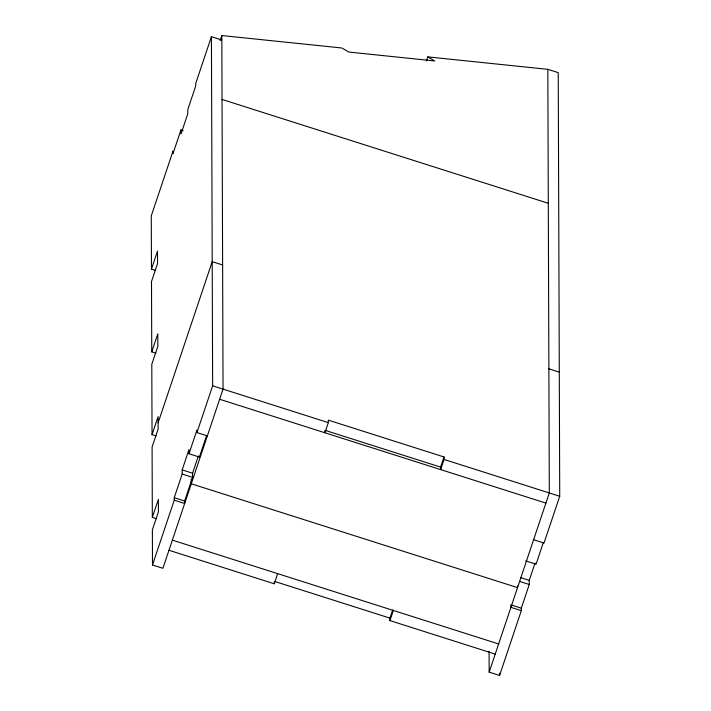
<?xml version="1.0" encoding="UTF-8"?>
<svg xmlns="http://www.w3.org/2000/svg" width="711" height="711" viewBox="0 0 711 711"><rect width="100%" height="100%" fill="white"/><g stroke="black" fill="none" stroke-linecap="round" stroke-linejoin="round"><path stroke-width="1.07" d="M156.491 518.719L152.332 517.395L158.384 499.362L158.429 511.778L152.376 529.811L152.492 564.987L162.908 568.302L223.05 389.121L221.832 39.994L211.425 36.679L195.721 83.445L195.729 85.933L187.784 109.592L187.802 113.733L180.994 134.015L180.976 129.882L183.065 130.54M180.976 129.882L173.04 153.54L173.031 151.061L151.274 215.86L151.461 269.105L155.629 270.429M220.117 40.625L221.814 35.55L341.867 47.992L348.843 52.054L434.75 60.959L427.782 56.898L426.422 60.95M151.461 269.105L157.513 251.072L157.558 263.488L151.505 281.52L151.754 351.865L155.913 353.189M151.754 351.865L157.806 333.841L157.851 346.248L151.799 364.281L152.038 434.634L156.207 435.959M152.038 434.634L158.091 416.602L158.135 429.017L152.083 447.05L152.332 517.395M158.118 422.805L212.207 261.666L222.623 264.972M152.492 564.987L174.248 500.188L174.239 497.709L182.185 474.041L182.167 469.9L188.975 449.619L188.993 453.76L199.4 457.075L206.652 435.461M188.993 453.76L196.929 430.093L196.938 432.572L207.354 435.887M196.938 432.572L212.642 385.806L211.425 36.679M174.248 500.188L184.656 503.504L184.647 501.024L192.592 477.357L192.583 473.215L198.369 455.973M168.96 550.27L274.242 583.775L277.645 573.635M444.02 456.969L440.616 467.109L440.624 469.598L444.028 459.448L444.02 456.969L328.322 420.148L328.331 422.627L324.927 432.777L324.927 431.115M427.782 56.898L547.834 69.331L549.31 492.963L495.22 654.111L389.939 620.596L389.93 618.117L392.65 610.002M389.939 620.596L393.343 610.456M535.036 563.121L529.251 580.363L529.268 584.504L521.323 608.172L521.332 610.651L499.575 675.45L489.168 672.135L495.22 654.111M543.328 542.617L536.076 564.223L525.66 560.908M547.834 69.331L558.242 72.646L559.726 496.269L544.022 543.035L533.614 539.729M222.036 99.451L548.297 203.284M548.874 368.813L559.29 372.129M212.642 385.806L328.331 422.627M444.028 459.448L559.726 496.269M324.918 430.288L440.616 467.109M219.646 399.262L545.906 503.104M182.167 469.9L192.583 473.215M520.923 577.714L529.251 580.363M182.185 474.041L192.592 477.357M519.892 581.527L529.268 584.504M174.239 497.709L184.647 501.024M521.323 608.172L510.907 604.857L510.916 607.336L521.332 610.651M172.364 540.129L498.624 643.962M275.281 581.634L389.93 618.117M517.528 585.962L517.537 587.615L191.277 483.782L191.259 479.107M221.814 35.55L221.832 39.994M499.575 673.255L499.575 675.45M489.097 651.249L489.168 672.135M274.233 582.122L274.242 583.775"/></g></svg>
